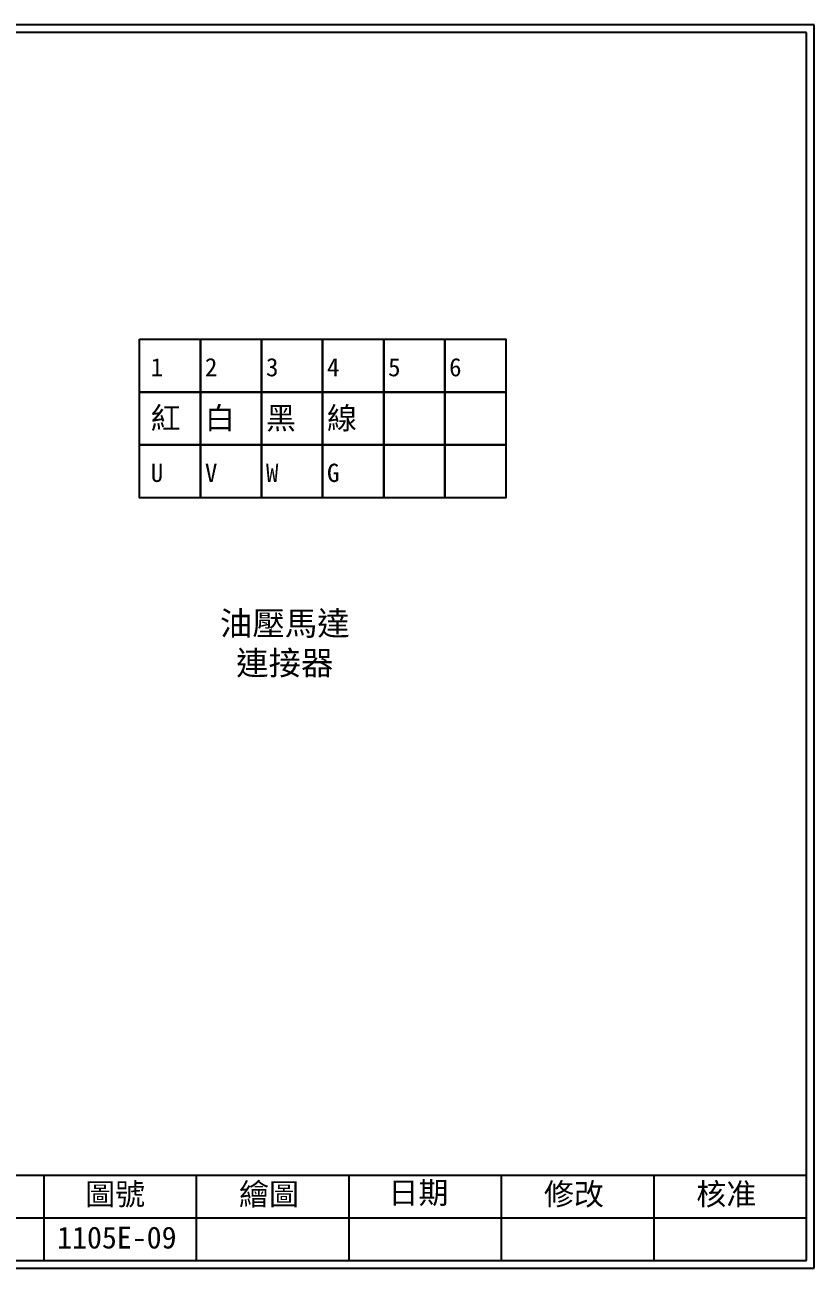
# Model space of a CAD drawing. Extents: x 134 to 2648, y -627 to 3.
# Drawn here: x 1758.9 to 1888.3, y -627.3 to -423.3 of the extents above; entities that cross this region are included whole.
import ezdxf

# ---------------------------------------------------------------- set-up
doc = ezdxf.new("R2010")
doc.units = 0
doc.layers.get('0').update_dxf_attribs({"linetype": 'CONTINUOUS'})
doc.layers.add('圖框層', color=7, linetype='CONTINUOUS')
doc.layers.add('標尺寸層', color=3, linetype='CONTINUOUS')
doc.styles.add('CNS', font='romanc.shx', dxfattribs={"bigfont": 'chineset.shx'})
doc.styles.add('STSL', font='kaiu.ttf')

msp = doc.modelspace()

# ---------------------------------------------------------------- linework, layer by layer
for points in [[(1777.7, -474.89), (1787.71, -474.89), (1787.71, -483.56), (1777.7, -483.56)], [(1787.71, -474.89), (1797.72, -474.89), (1797.72, -483.56), (1787.71, -483.56)], [(1797.72, -474.89), (1807.73, -474.89), (1807.73, -483.56), (1797.72, -483.56)], [(1807.73, -474.89), (1817.74, -474.89), (1817.74, -483.56), (1807.73, -483.56)], [(1817.74, -474.89), (1827.75, -474.89), (1827.75, -483.56), (1817.74, -483.56)], [(1827.75, -474.89), (1837.76, -474.89), (1837.76, -483.56), (1827.75, -483.56)], [(1777.7, -483.56), (1787.71, -483.56), (1787.71, -492.22), (1777.7, -492.22)], [(1787.71, -483.56), (1797.72, -483.56), (1797.72, -492.22), (1787.71, -492.22)], [(1797.72, -483.56), (1807.73, -483.56), (1807.73, -492.22), (1797.72, -492.22)], [(1807.73, -483.56), (1817.74, -483.56), (1817.74, -492.22), (1807.73, -492.22)], [(1817.74, -483.56), (1827.75, -483.56), (1827.75, -492.22), (1817.74, -492.22)], [(1827.75, -483.56), (1837.76, -483.56), (1837.76, -492.22), (1827.75, -492.22)], [(1777.7, -492.22), (1787.71, -492.22), (1787.71, -500.89), (1777.7, -500.89)], [(1787.71, -492.22), (1797.72, -492.22), (1797.72, -500.89), (1787.71, -500.89)], [(1797.72, -492.22), (1807.73, -492.22), (1807.73, -500.89), (1797.72, -500.89)], [(1807.73, -492.22), (1817.74, -492.22), (1817.74, -500.89), (1807.73, -500.89)], [(1817.74, -492.22), (1827.75, -492.22), (1827.75, -500.89), (1817.74, -500.89)], [(1827.75, -492.22), (1837.76, -492.22), (1837.76, -500.89), (1827.75, -500.89)]]:
    msp.add_lwpolyline(points, close=True)
at = {"layer": '圖框層', "color": 7}
for p, q in [((1888.32, -423.32), (1601.32, -423.32)), ((1888.32, -627.29), (1888.32, -423.32)), ((1887.07, -424.57), (1602.57, -424.57)), ((1887.07, -626.04), (1887.07, -424.57)), ((1602.57, -612.04), (1887.07, -612.04)), ((1762.07, -626.04), (1762.07, -612.04)), ((1787.07, -626.04), (1787.07, -612.04)), ((1812.07, -626.04), (1812.07, -612.04)), ((1837.07, -626.04), (1837.07, -612.04)), ((1862.07, -626.04), (1862.07, -612.04)), ((1737.07, -619.04), (1887.07, -619.04)), ((1602.57, -626.04), (1887.07, -626.04)), ((1601.32, -627.29), (1888.32, -627.29))]:
    msp.add_line(p, q, dxfattribs=at)

# ---------------------------------------------------------------- texts
at = {"layer": '圖框層', "color": 4, "style": 'STSL'}
for s, height, p in [('1', 3, (1779.54, -480.98)), ('2', 3, (1788.43, -480.98)), ('3', 3, (1798.44, -480.98)), ('4', 3, (1808.45, -480.98)), ('5', 3, (1818.46, -480.98)), ('6', 3, (1828.47, -480.98)), ('紅', 3.6, (1779.54, -489.64)), ('白', 3.6, (1788.43, -489.64)), ('黑', 3.6, (1798.44, -489.64)), ('線', 3.6, (1808.45, -489.64)), ('U', 3, (1779.54, -498.31)), ('V', 3, (1788.43, -498.31)), ('W', 3, (1798.44, -498.31)), ('G', 3, (1808.45, -498.31)), ('圖號', 3.6, (1768.79, -616.95)), ('繪圖', 3.6, (1794.02, -616.95)), ('日期', 3.6, (1818.54, -616.71)), ('修改', 3.6, (1844.02, -616.95)), ('核准', 3.6, (1869.02, -616.95)), ('1105E-09', 3.6, (1764.19, -624.07))]:
    msp.add_text(s, height=height, dxfattribs=at).set_placement(p)
at = {"layer": '標尺寸層', "color": 7, "insert": (1801.53, -524.98), "char_height": 3.9, "width": 27.7582, "attachment_point": 5, "style": 'CNS'}
msp.add_mtext('{\\fDFKai-SB|b0|i0|c136|p65;油壓馬達\\P連接器}', dxfattribs=at)

doc.saveas('drawing.dxf')
